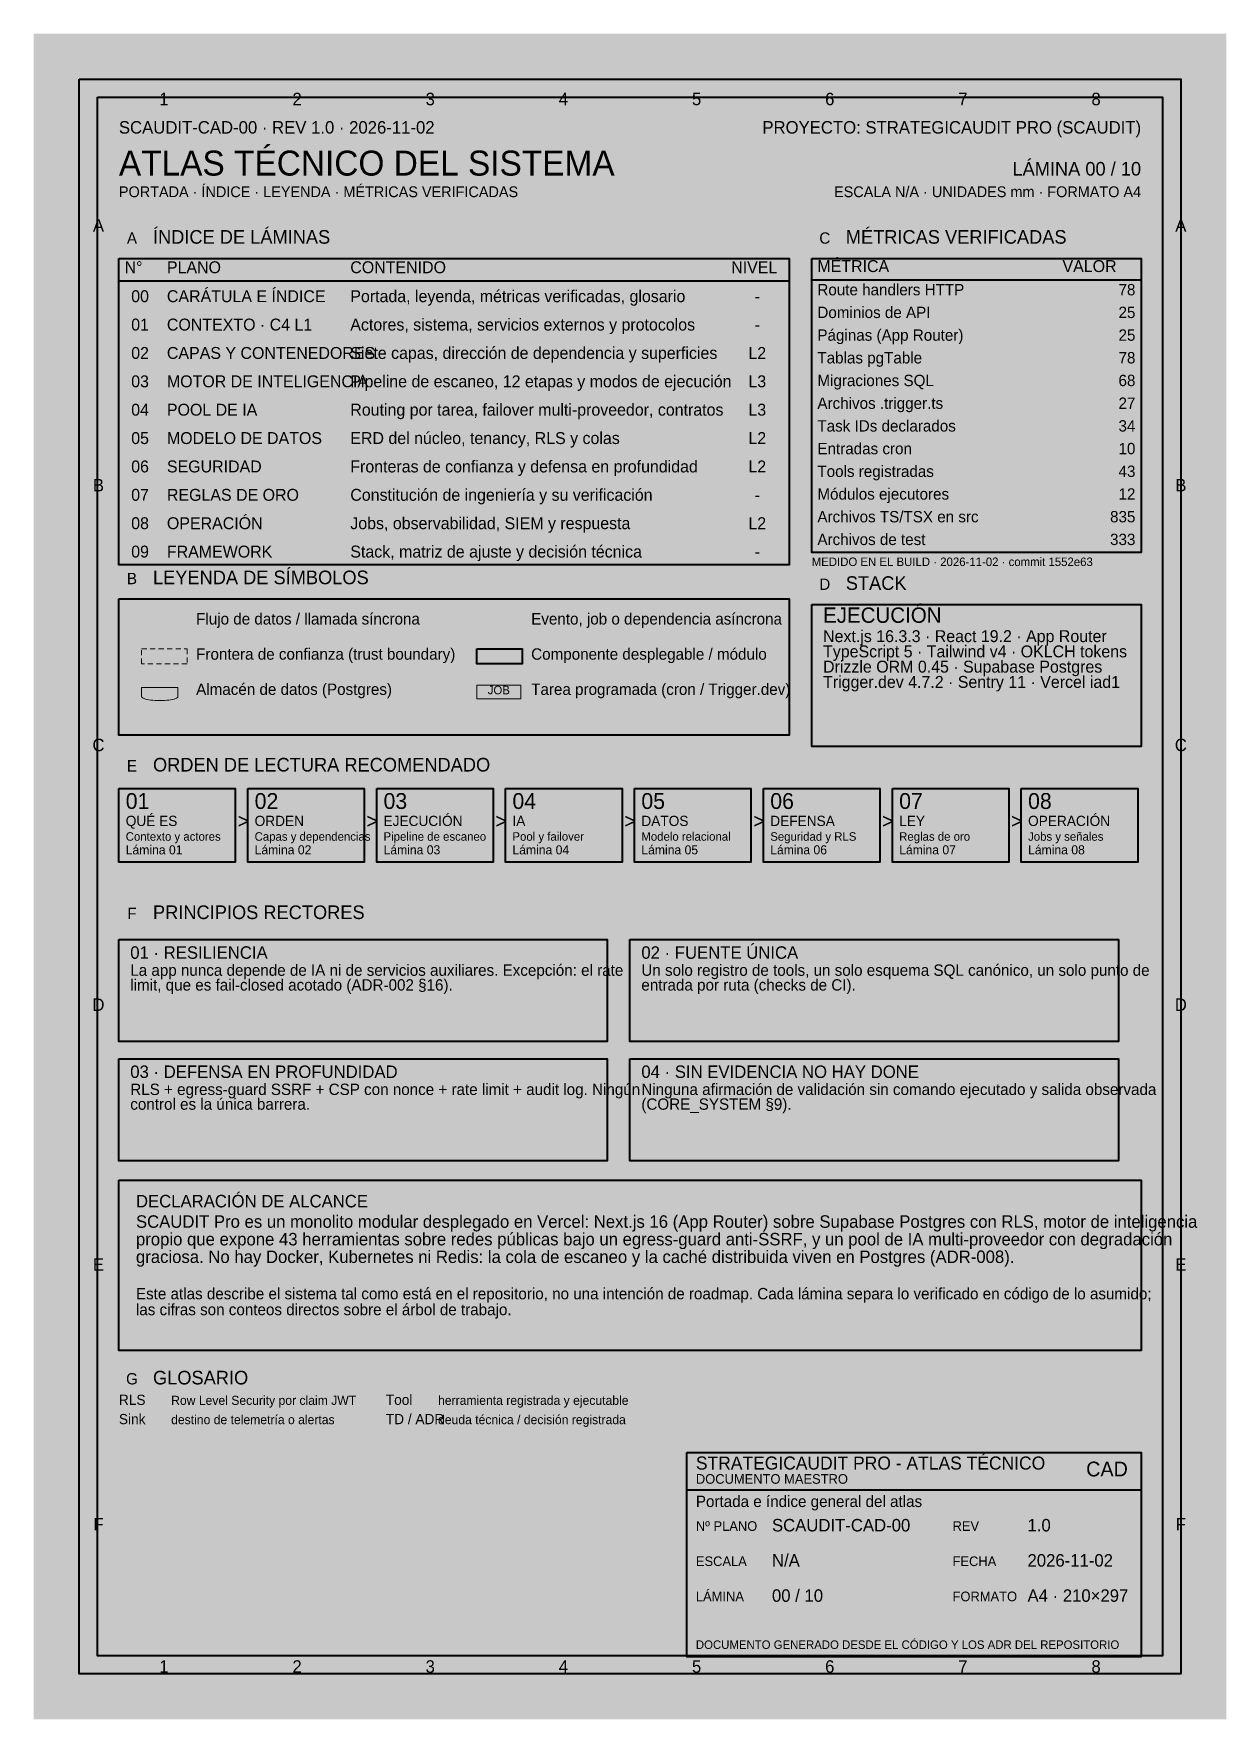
# Model space of a CAD drawing. Header units: millimetres. Extents: x 0 to 210, y 0 to 297.
import ezdxf
from ezdxf.enums import TextEntityAlignment as Align

# ---------------------------------------------------------------- set-up
doc = ezdxf.new("R2010")
doc.units = ezdxf.units.MM
doc.linetypes.add('DASHED', pattern=[1.5, 0.9, -0.6])
for name, color, linetype, lineweight in [('CARD', 255, 'CONTINUOUS', 0), ('FAINT', 9, 'CONTINUOUS', 9), ('GOLD', 40, 'CONTINUOUS', 20), ('INK', 7, 'CONTINUOUS', 40), ('PAPER', 254, 'CONTINUOUS', 0), ('RED', 1, 'CONTINUOUS', 15), ('SHADE', 253, 'CONTINUOUS', 0), ('SOFT', 8, 'CONTINUOUS', 0), ('TEAL', 4, 'CONTINUOUS', 20)]:
    doc.layers.add(name, color=color, linetype=linetype, lineweight=lineweight)
doc.styles.add('MONO', font='txt', dxfattribs={"width": 0.62})

msp = doc.modelspace()

# ---------------------------------------------------------------- linework, layer by layer
at = {"layer": 'CARD', "color": 255}
for points in [[(15, 197.4), (133, 197.4), (15, 173.4), (133, 173.4)], [(137, 196.4), (195, 196.4), (137, 171.4), (195, 171.4)], [(78, 188.6), (86, 188.6), (78, 186), (86, 186)], [(78, 182.2), (85.8, 182.2), (78, 179.8), (85.8, 179.8)], [(15, 164), (35.5, 164), (15, 151), (35.5, 151)], [(37.7, 164), (58.2, 164), (37.7, 151), (58.2, 151)], [(60.4, 164), (80.9, 164), (60.4, 151), (80.9, 151)], [(83.1, 164), (103.6, 164), (83.1, 151), (103.6, 151)], [(105.8, 164), (126.3, 164), (105.8, 151), (126.3, 151)], [(128.5, 164), (149, 164), (128.5, 151), (149, 151)], [(151.2, 164), (171.7, 164), (151.2, 151), (171.7, 151)], [(173.9, 164), (194.4, 164), (173.9, 151), (194.4, 151)], [(15, 137.4), (101, 137.4), (15, 119.4), (101, 119.4)], [(105, 137.4), (191, 137.4), (105, 119.4), (191, 119.4)], [(15, 116.4), (101, 116.4), (15, 98.4), (101, 98.4)], [(105, 116.4), (191, 116.4), (105, 98.4), (191, 98.4)], [(15, 95), (195, 95), (15, 65), (195, 65)], [(115, 47), (195, 47), (115, 11), (195, 11)]]:
    msp.add_solid(points, dxfattribs=at)
at = {"layer": 'GOLD'}
msp.add_lwpolyline([(78, 182.2), (85.8, 182.2), (85.8, 179.8), (78, 179.8)], close=True, dxfattribs=at)
at = {"layer": 'GOLD', "color": 40}
for points in [[(15, 266.8), (41, 266.8), (15, 266.2), (41, 266.2)], [(15, 262.2), (19.6, 262.2), (15, 259.2), (19.6, 259.2)], [(137, 262.2), (141.6, 262.2), (137, 259.2), (141.6, 259.2)], [(15, 202.2), (19.6, 202.2), (15, 199.2), (19.6, 199.2)], [(137, 201.2), (141.6, 201.2), (137, 198.2), (141.6, 198.2)], [(15, 169.2), (19.6, 169.2), (15, 166.2), (19.6, 166.2)], [(15, 164), (35.5, 164), (15, 163.4), (35.5, 163.4)], [(37.7, 164), (58.2, 164), (37.7, 163.4), (58.2, 163.4)], [(60.4, 164), (80.9, 164), (60.4, 163.4), (80.9, 163.4)], [(83.1, 164), (103.6, 164), (83.1, 163.4), (103.6, 163.4)], [(105.8, 164), (126.3, 164), (105.8, 163.4), (126.3, 163.4)], [(128.5, 164), (149, 164), (128.5, 163.4), (149, 163.4)], [(15, 143.2), (19.6, 143.2), (15, 140.2), (19.6, 140.2)], [(15, 137.4), (15.6, 137.4), (15, 119.4), (15.6, 119.4)], [(15, 116.4), (15.6, 116.4), (15, 98.4), (15.6, 98.4)], [(15, 95), (195, 95), (15, 94.2), (195, 94.2)], [(15, 61.2), (19.6, 61.2), (15, 58.2), (19.6, 58.2)], [(184.4, 46), (193.6, 46), (184.4, 41.4), (193.6, 41.4)]]:
    msp.add_solid(points, dxfattribs=at)
at = {"layer": 'INK'}
for points in [[(8, 289), (202, 289), (202, 8), (8, 8)], [(11.2, 285.8), (198.8, 285.8), (198.8, 11.2), (11.2, 11.2)], [(15, 257.4), (133, 257.4), (133, 253.4), (15, 253.4)], [(15, 257.4), (133, 257.4), (133, 203.4), (15, 203.4)], [(137, 257.4), (195, 257.4), (195, 253.6), (137, 253.6)], [(137, 257.4), (195, 257.4), (195, 205.6), (137, 205.6)], [(15, 197.4), (133, 197.4), (133, 173.4), (15, 173.4)], [(137, 196.4), (195, 196.4), (195, 171.4), (137, 171.4)], [(78, 188.6), (86, 188.6), (86, 186), (78, 186)], [(15, 164), (35.5, 164), (35.5, 151), (15, 151)], [(37.7, 164), (58.2, 164), (58.2, 151), (37.7, 151)], [(60.4, 164), (80.9, 164), (80.9, 151), (60.4, 151)], [(83.1, 164), (103.6, 164), (103.6, 151), (83.1, 151)], [(105.8, 164), (126.3, 164), (126.3, 151), (105.8, 151)], [(128.5, 164), (149, 164), (149, 151), (128.5, 151)], [(151.2, 164), (171.7, 164), (171.7, 151), (151.2, 151)], [(173.9, 164), (194.4, 164), (194.4, 151), (173.9, 151)], [(15, 137.4), (101, 137.4), (101, 119.4), (15, 119.4)], [(105, 137.4), (191, 137.4), (191, 119.4), (105, 119.4)], [(15, 116.4), (101, 116.4), (101, 98.4), (15, 98.4)], [(105, 116.4), (191, 116.4), (191, 98.4), (105, 98.4)], [(15, 95), (195, 95), (195, 65), (15, 65)], [(115, 47), (195, 47), (195, 11), (115, 11)], [(115, 47), (195, 47), (195, 40.4), (115, 40.4)]]:
    msp.add_lwpolyline(points, close=True, dxfattribs=at)
at = {"layer": 'PAPER', "color": 254}
for points in [[(0, 297), (210, 297), (0, 0), (210, 0)], [(15, 257.4), (133, 257.4), (15, 253.4), (133, 253.4)], [(137, 257.4), (195, 257.4), (137, 253.6), (195, 253.6)], [(115, 47), (195, 47), (115, 40.4), (195, 40.4)]]:
    msp.add_solid(points, dxfattribs=at)
at = {"layer": 'RED', "linetype": 'DASHED'}
msp.add_lwpolyline([(19, 188.6), (27, 188.6), (27, 186), (19, 186)], close=True, dxfattribs=at)
at = {"layer": 'SHADE', "color": 253}
for points in [[(137, 249.6), (195, 249.6), (137, 245.6), (195, 245.6)], [(137, 241.6), (195, 241.6), (137, 237.6), (195, 237.6)], [(137, 233.6), (195, 233.6), (137, 229.6), (195, 229.6)], [(137, 225.6), (195, 225.6), (137, 221.6), (195, 221.6)], [(137, 217.6), (195, 217.6), (137, 213.6), (195, 213.6)], [(137, 209.6), (195, 209.6), (137, 205.6), (195, 205.6)]]:
    msp.add_solid(points, dxfattribs=at)
at = {"layer": 'TEAL'}
msp.add_lwpolyline([(19, 181.8), (25.4, 181.8), (25.4, 180.2), (25.3726, 180.1086), (25.291, 180.0188), (25.1564, 179.9321), (24.9713, 179.85), (24.7387, 179.7739), (24.4627, 179.705), (24.148, 179.6447), (23.8, 179.5938), (23.4246, 179.5533), (23.0282, 179.5239), (22.6177, 179.506), (22.2, 179.5), (21.7823, 179.506), (21.3718, 179.5239), (20.9754, 179.5533), (20.6, 179.5938), (20.252, 179.6447), (19.9373, 179.705), (19.6613, 179.7739), (19.4287, 179.85), (19.2436, 179.9321), (19.109, 180.0188), (19.0274, 180.1086), (19, 180.2)], close=True, dxfattribs=at)
msp.add_ellipse((22.2, 181.8), major_axis=(3.2, 0), ratio=0.2188, start_param=0, end_param=6.2832, dxfattribs=at)
at = {"layer": 'TEAL', "color": 4}
for points in [[(137, 196.4), (137.7, 196.4), (137, 171.4), (137.7, 171.4)], [(151.2, 164), (171.7, 164), (151.2, 163.4), (171.7, 163.4)], [(173.9, 164), (194.4, 164), (173.9, 163.4), (194.4, 163.4)], [(105, 137.4), (105.6, 137.4), (105, 119.4), (105.6, 119.4)], [(105, 116.4), (105.6, 116.4), (105, 98.4), (105.6, 98.4)]]:
    msp.add_solid(points, dxfattribs=at)

# ---------------------------------------------------------------- texts
at = {"layer": 'FAINT', "style": 'MONO'}
for s, height, p in [('MEDIDO EN EL BUILD · 2026-11-02 · commit 1552e63', 1.5, (137, 203.2)), ('01', 2.8, (16.2, 160.4)), ('02', 2.8, (38.9, 160.4)), ('03', 2.8, (61.6, 160.4)), ('04', 2.8, (84.3, 160.4)), ('05', 2.8, (107, 160.4)), ('06', 2.8, (129.7, 160.4)), ('07', 2.8, (152.4, 160.4)), ('08', 2.8, (175.1, 160.4)), ('>', 2.6, (35.9, 157)), ('>', 2.6, (58.6, 157)), ('>', 2.6, (81.3, 157)), ('>', 2.6, (104, 157)), ('>', 2.6, (126.7, 157)), ('>', 2.6, (149.4, 157)), ('>', 2.6, (172.1, 157)), ('Este atlas describe el sistema tal como está en el repositorio, no una intención de roadmap. Cada lámina separa lo verificado en código de lo asumido;', 2, (18, 74)), ('las cifras son conteos directos sobre el árbol de trabajo.', 2, (18, 71.2)), ('DOCUMENTO GENERADO DESDE EL CÓDIGO Y LOS ADR DEL REPOSITORIO', 1.5, (116.6, 12.4))]:
    msp.add_text(s, height=height, dxfattribs=at).set_placement(p)
at = {"layer": 'GOLD', "style": 'MONO'}
msp.add_text('JOB', height=1.5, dxfattribs=at).set_placement((81.9, 180.6), align=Align.CENTER)
for s, height, p in [('Lámina 01', 1.6, (16.2, 152.4)), ('Lámina 02', 1.6, (38.9, 152.4)), ('Lámina 03', 1.6, (61.6, 152.4)), ('Lámina 04', 1.6, (84.3, 152.4)), ('Lámina 05', 1.6, (107, 152.4)), ('Lámina 06', 1.6, (129.7, 152.4)), ('Lámina 07', 1.6, (152.4, 152.4)), ('Lámina 08', 1.6, (175.1, 152.4)), ('01 · RESILIENCIA', 2.2, (17, 134)), ('03 · DEFENSA EN PROFUNDIDAD', 2.2, (17, 113)), ('DECLARACIÓN DE ALCANCE', 2.2, (18, 90.2))]:
    msp.add_text(s, height=height, dxfattribs=at).set_placement(p)
at = {"layer": 'INK', "style": 'MONO'}
for s, height, p in [('ATLAS TÉCNICO DEL SISTEMA', 4.4, (15, 272)), ('ÍNDICE DE LÁMINAS', 2.4, (21, 260)), ('MÉTRICAS VERIFICADAS', 2.4, (143, 260)), ('N°', 2.1, (16, 254.8)), ('PLANO', 2.1, (23.4526, 254.8)), ('CONTENIDO', 2.1, (55.7474, 254.8)), ('NIVEL', 2.1, (122.8211, 254.8)), ('MÉTRICA', 2.1, (138, 255)), ('VALOR', 2.1, (181.1628, 255)), ('Route handlers HTTP', 2, (138, 250.9)), ('CARÁTULA E ÍNDICE', 2.1, (23.4526, 249.7)), ('Portada, leyenda, métricas verificadas, glosario', 2.1, (55.7474, 249.7)), ('CONTEXTO · C4 L1', 2.1, (23.4526, 244.7)), ('Actores, sistema, servicios externos y protocolos', 2.1, (55.7474, 244.7)), ('Dominios de API', 2, (138, 246.9)), ('Páginas (App Router)', 2, (138, 242.9)), ('CAPAS Y CONTENEDORES', 2.1, (23.4526, 239.7)), ('Siete capas, dirección de dependencia y superficies', 2.1, (55.7474, 239.7)), ('Tablas pgTable', 2, (138, 238.9)), ('MOTOR DE INTELIGENCIA', 2.1, (23.4526, 234.7)), ('Pipeline de escaneo, 12 etapas y modos de ejecución', 2.1, (55.7474, 234.7)), ('Migraciones SQL', 2, (138, 234.9)), ('POOL DE IA', 2.1, (23.4526, 229.7)), ('Routing por tarea, failover multi-proveedor, contratos', 2.1, (55.7474, 229.7)), ('Archivos .trigger.ts', 2, (138, 230.9)), ('Task IDs declarados', 2, (138, 226.9)), ('MODELO DE DATOS', 2.1, (23.4526, 224.7)), ('ERD del núcleo, tenancy, RLS y colas', 2.1, (55.7474, 224.7)), ('Entradas cron', 2, (138, 222.9)), ('SEGURIDAD', 2.1, (23.4526, 219.7)), ('Fronteras de confianza y defensa en profundidad', 2.1, (55.7474, 219.7)), ('Tools registradas', 2, (138, 218.9)), ('REGLAS DE ORO', 2.1, (23.4526, 214.7)), ('Constitución de ingeniería y su verificación', 2.1, (55.7474, 214.7)), ('Módulos ejecutores', 2, (138, 214.9)), ('OPERACIÓN', 2.1, (23.4526, 209.7)), ('Jobs, observabilidad, SIEM y respuesta', 2.1, (55.7474, 209.7)), ('Archivos TS/TSX en src', 2, (138, 210.9)), ('Archivos de test', 2, (138, 206.9)), ('FRAMEWORK', 2.1, (23.4526, 204.7)), ('Stack, matriz de ajuste y decisión técnica', 2.1, (55.7474, 204.7)), ('LEYENDA DE SÍMBOLOS', 2.4, (21, 200)), ('STACK', 2.4, (143, 199)), ('EJECUCIÓN', 2.7, (139, 193.2)), ('ORDEN DE LECTURA RECOMENDADO', 2.4, (21, 167)), ('QUÉ ES', 1.8, (16.2, 157.4)), ('ORDEN', 1.8, (38.9, 157.4)), ('EJECUCIÓN', 1.8, (61.6, 157.4)), ('IA', 1.8, (84.3, 157.4)), ('DATOS', 1.8, (107, 157.4)), ('DEFENSA', 1.8, (129.7, 157.4)), ('LEY', 1.8, (152.4, 157.4)), ('OPERACIÓN', 1.8, (175.1, 157.4)), ('PRINCIPIOS RECTORES', 2.4, (21, 141)), ('GLOSARIO', 2.4, (21, 59)), ('STRATEGICAUDIT PRO - ATLAS TÉCNICO', 2.3, (116.6, 44)), ('SCAUDIT-CAD-00', 2.2, (130, 33.1)), ('1.0', 2.2, (175, 33.1)), ('N/A', 2.2, (130, 26.9)), ('2026-11-02', 2.2, (175, 26.9)), ('00 / 10', 2.2, (130, 20.7)), ('A4 · 210×297', 2.2, (175, 20.7))]:
    msp.add_text(s, height=height, dxfattribs=at).set_placement(p)
for s, height, p in [('LÁMINA 00 / 10', 2.4, (195, 272)), ('78', 2, (194, 250.9)), ('25', 2, (194, 246.9)), ('25', 2, (194, 242.9)), ('78', 2, (194, 238.9)), ('68', 2, (194, 234.9)), ('27', 2, (194, 230.9)), ('34', 2, (194, 226.9)), ('10', 2, (194, 222.9)), ('43', 2, (194, 218.9)), ('12', 2, (194, 214.9)), ('835', 2, (194, 210.9)), ('333', 2, (194, 206.9))]:
    msp.add_text(s, height=height, dxfattribs=at).set_placement(p, align=Align.RIGHT)
for s, p in [('00', (18.7263, 249.7)), ('-', (127.4105, 249.7)), ('01', (18.7263, 244.7)), ('-', (127.4105, 244.7)), ('02', (18.7263, 239.7)), ('L2', (127.4105, 239.7)), ('03', (18.7263, 234.7)), ('L3', (127.4105, 234.7)), ('04', (18.7263, 229.7)), ('L3', (127.4105, 229.7)), ('05', (18.7263, 224.7)), ('L2', (127.4105, 224.7)), ('06', (18.7263, 219.7)), ('L2', (127.4105, 219.7)), ('07', (18.7263, 214.7)), ('-', (127.4105, 214.7)), ('08', (18.7263, 209.7)), ('L2', (127.4105, 209.7)), ('09', (18.7263, 204.7)), ('-', (127.4105, 204.7))]:
    msp.add_text(s, height=2.1, dxfattribs=at).set_placement(p, align=Align.CENTER)
at = {"layer": 'PAPER', "style": 'MONO'}
for s, height, p in [('A', 2, (17.3, 260)), ('C', 2, (139.3, 260)), ('B', 2, (17.3, 200)), ('D', 2, (139.3, 199)), ('E', 2, (17.3, 167)), ('F', 2, (17.3, 141)), ('G', 2, (17.3, 59)), ('CAD', 2.6, (189, 42.8))]:
    msp.add_text(s, height=height, dxfattribs=at).set_placement(p, align=Align.CENTER)
at = {"layer": 'SOFT', "style": 'MONO'}
for s, p in [('1', (22.925, 284.4)), ('2', (46.375, 284.4)), ('3', (69.825, 284.4)), ('4', (93.275, 284.4)), ('5', (116.725, 284.4)), ('6', (140.175, 284.4)), ('7', (163.625, 284.4)), ('8', (187.075, 284.4)), ('A', (11.4, 262.1167)), ('A', (202, 262.1167)), ('B', (11.4, 216.35)), ('B', (202, 216.35)), ('C', (11.4, 170.5833)), ('C', (202, 170.5833)), ('D', (11.4, 124.8167)), ('D', (202, 124.8167)), ('E', (11.4, 79.05)), ('E', (202, 79.05)), ('F', (11.4, 33.2833)), ('F', (202, 33.2833)), ('1', (22.925, 8.2)), ('2', (46.375, 8.2)), ('3', (69.825, 8.2)), ('4', (93.275, 8.2)), ('5', (116.725, 8.2)), ('6', (140.175, 8.2)), ('7', (163.625, 8.2)), ('8', (187.075, 8.2))]:
    msp.add_text(s, height=2.2, dxfattribs=at).set_placement(p, align=Align.CENTER)
for s, height, p in [('SCAUDIT-CAD-00 · REV 1.0 · 2026-11-02', 2.2, (15, 279.4)), ('PORTADA · ÍNDICE · LEYENDA · MÉTRICAS VERIFICADAS', 1.9, (15, 268.2)), ('Flujo de datos / llamada síncrona', 2, (28.6, 192.9)), ('Evento, job o dependencia asíncrona', 2, (87.6, 192.9)), ('Next.js 16.3.3 · React 19.2 · App Router', 2.1, (139, 189.8)), ('Frontera de confianza (trust boundary)', 2, (28.6, 186.7)), ('Componente desplegable / módulo', 2, (87.6, 186.7)), ('TypeScript 5 · Tailwind v4 · OKLCH tokens', 2.1, (139, 187.112)), ('Drizzle ORM 0.45 · Supabase Postgres', 2.1, (139, 184.424)), ('Almacén de datos (Postgres)', 2, (28.6, 180.5)), ('Tarea programada (cron / Trigger.dev)', 2, (87.6, 180.5)), ('Trigger.dev 4.7.2 · Sentry 11 · Vercel iad1', 2.1, (139, 181.736)), ('Contexto y actores', 1.5, (16.2, 154.8)), ('Capas y dependencias', 1.5, (38.9, 154.8)), ('Pipeline de escaneo', 1.5, (61.6, 154.8)), ('Pool y failover', 1.5, (84.3, 154.8)), ('Modelo relacional', 1.5, (107, 154.8)), ('Seguridad y RLS', 1.5, (129.7, 154.8)), ('Reglas de oro', 1.5, (152.4, 154.8)), ('Jobs y señales', 1.5, (175.1, 154.8)), ('La app nunca depende de IA ni de servicios auxiliares. Excepción: el rate', 2, (17, 131)), ('Un solo registro de tools, un solo esquema SQL canónico, un solo punto de', 2, (107, 131)), ('limit, que es fail-closed acotado (ADR-002 §16).', 2, (17, 128.4)), ('entrada por ruta (checks de CI).', 2, (107, 128.4)), ('RLS + egress-guard SSRF + CSP con nonce + rate limit + audit log. Ningún', 2, (17, 110)), ('Ninguna afirmación de validación sin comando ejecutado y salida observada', 2, (107, 110)), ('control es la única barrera.', 2, (17, 107.4)), ('(CORE_SYSTEM §9).', 2, (107, 107.4)), ('SCAUDIT Pro es un monolito modular desplegado en Vercel: Next.js 16 (App Router) sobre Supabase Postgres con RLS, motor de inteligencia', 2.2, (18, 86.6)), ('propio que expone 43 herramientas sobre redes públicas bajo un egress-guard anti-SSRF, y un pool de IA multi-proveedor con degradación', 2.2, (18, 83.5)), ('graciosa. No hay Docker, Kubernetes ni Redis: la cola de escaneo y la caché distribuida viven en Postgres (ADR-008).', 2.2, (18, 80.4)), ('Row Level Security por claim JWT', 1.6, (24.2, 55.4)), ('herramienta registrada y ejecutable', 1.6, (71.2, 55.4)), ('destino de telemetría o alertas', 1.6, (24.2, 52)), ('deuda técnica / decisión registrada', 1.6, (71.2, 52)), ('DOCUMENTO MAESTRO', 1.7, (116.6, 41.5)), ('Portada e índice general del atlas', 2, (116.6, 37.4)), ('Nº PLANO', 1.7, (116.6, 33.2)), ('REV', 1.7, (161.8, 33.2)), ('ESCALA', 1.7, (116.6, 27)), ('FECHA', 1.7, (161.8, 27)), ('LÁMINA', 1.7, (116.6, 20.8)), ('FORMATO', 1.7, (161.8, 20.8))]:
    msp.add_text(s, height=height, dxfattribs=at).set_placement(p)
for s, height, p in [('PROYECTO: STRATEGICAUDIT PRO (SCAUDIT)', 2.2, (195, 279.4)), ('ESCALA N/A · UNIDADES mm · FORMATO A4', 1.9, (195, 268.2))]:
    msp.add_text(s, height=height, dxfattribs=at).set_placement(p, align=Align.RIGHT)
at = {"layer": 'TEAL', "style": 'MONO'}
for s, height, p in [('02 · FUENTE ÚNICA', 2.2, (107, 134)), ('04 · SIN EVIDENCIA NO HAY DONE', 2.2, (107, 113)), ('RLS', 1.8, (15, 55.4)), ('Tool', 1.8, (62, 55.4)), ('Sink', 1.8, (15, 52)), ('TD / ADR', 1.8, (62, 52))]:
    msp.add_text(s, height=height, dxfattribs=at).set_placement(p)

doc.saveas('drawing.dxf')
